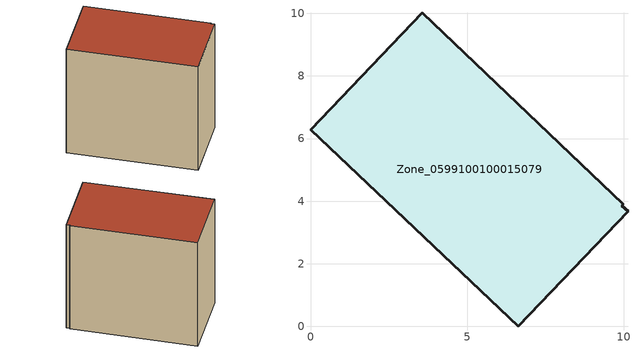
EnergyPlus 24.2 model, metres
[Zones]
Zone_0599100100015079
 floor ground (C_G): 0,6.28 3.56,10.02 9.99,3.9 9.95,3.85 10.14,3.67 6.64,0 z0
 wall outside (C_F): 3.56,10.02 0,6.28 6.64,0 10.14,3.67 9.95,3.85 9.99,3.9 3.56,10.02 z0:8.61
 roof outside (C_R): 0,6.28 6.64,0 10.14,3.67 9.95,3.85 9.99,3.9 3.56,10.02 z8.61
[BUILDING]
Pand.0599100100015079: North Axis=0; Terrain=City; Loads Convergence Tolerance Value=0.04; Temperature Convergence Tolerance Value=0.4; Solar Distribution=FullExterior; Maximum Number of Warmup Days=25; Minimum Number of Warmup Days=1
[Site:Location]
Rotterdam.The.Hague.AP_ZH_NLD Design_Conditions: Latitude=51.96; Longitude=4.45; Time Zone=1; Elevation=-4.5
[SITE:GROUNDTEMPERATURE:BUILDINGSURFACE]
18, 18, 18, 18, 18, 18, 18, 18, 18, 18, 18, 18
[MATERIAL] Thermal Absorptance=0.9; Solar Absorptance=0.7; Visible Absorptance=0.7
Name | Roughness | Thickness | Conductivity | Density | Specific Heat
G.TI.2015-2018 | MediumSmooth | 0.15 | 0.0428571 | 540 | 1210
F.TI.2015-2018 | Rough | 0.3 | 0.0666667 | 1920 | 840
R.TI.2015-2018 | MediumRough | 0.2 | 0.0333333 | 1500 | 1000
[CONSTRUCTION]
C_G: G.TI.2015-2018
C_F: F.TI.2015-2018
C_R: R.TI.2015-2018
[ZONE]
Zone_0599100100015079: Type=1; Multiplier=1; Ceiling Height=Autocalculate; Volume=Autocalculate; Floor Area=autocalculate; Part of Total Floor Area=Yes
[ZONEINFILTRATION:DESIGNFLOWRATE]
Infil_Zone_0599100100015079: Zone or ZoneList or Space or SpaceList=Zone_0599100100015079; Schedule=AlwaysOn; Design Flow Rate Calculation Method=Flow/Area; Flow Rate per Floor Area=0.0015; Constant Term Coefficient=1; Temperature Term Coefficient=0; Velocity Term Coefficient=0; Velocity Squared Term Coefficient=0
[HVACTEMPLATE:ZONE:IDEALLOADSAIRSYSTEM]
Zone_0599100100015079: Maximum Heating Supply Air Temperature=50; Minimum Cooling Supply Air Temperature=13; Maximum Heating Supply Air Humidity Ratio=0.0156; Minimum Cooling Supply Air Humidity Ratio=0.0077; Heating Limit=NoLimit; Cooling Limit=NoLimit; Dehumidification Control Type=ConstantSensibleHeatRatio; Cooling Sensible Heat Ratio=0.7; Dehumidification Setpoint=60; Humidification Control Type=None; Humidification Setpoint=30; Outdoor Air Method=None; Outdoor Air Flow Rate per Person=0.00944; Outdoor Air Flow Rate per Zone Floor Area=0; Outdoor Air Flow Rate per Zone=0; Demand Controlled Ventilation Type=None; Outdoor Air Economizer Type=NoEconomizer; Heat Recovery Type=None; Sensible Heat Recovery Effectiveness=0.7; Latent Heat Recovery Effectiveness=0.65
[ZONECONTROL:THERMOSTAT]
ThermostatControl_Zone_0599100100015079: Zone or ZoneList=Zone_0599100100015079; Control Type Schedule=DualSetpointControlType; Control 1=Thermostat_Zone_0599100100015079; Temperature Difference Between Cutout And Setpoint=0
[THERMOSTATSETPOINT:DUALSETPOINT]
Thermostat_Zone_0599100100015079: Heating Setpoint Temperature Schedule=HeatingSetpoint_Zone_0599100100015079; Cooling Setpoint Temperature Schedule=CoolingSetpoint_Zone_0599100100015079
[SCHEDULE:COMPACT]
HeatingSetpoint_Zone_0599100100015079: Through: 12/31, For: AllDays, Until: 24:00, 21
CoolingSetpoint_Zone_0599100100015079: Through: 12/31, For: AllDays, Until: 24:00, 24
DualSetpointControlType: Through: 12/31, For: AllDays, Until: 24:00, 4
AlwaysOn: Through: 12/31, For: AllDays, Until: 24:00, 1
